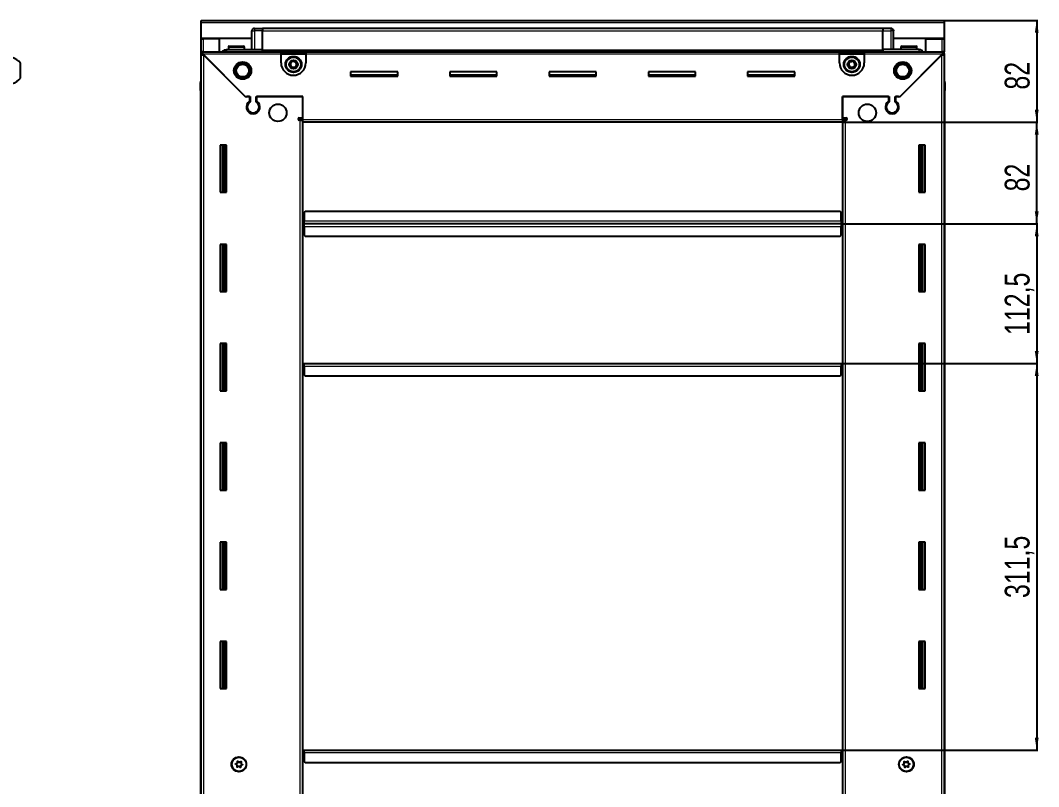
# Model space of a CAD drawing. Header units: millimetres. Extents: x 877 to 4543, y -1624 to 1882.
# Drawn here: x 3722 to 4543, y 1130 to 1748 of the extents above; entities that cross this region are included whole.
import ezdxf

# ---------------------------------------------------------------- set-up
doc = ezdxf.new("R2010")
doc.units = ezdxf.units.MM
doc.layers.add('FORMAT', color=7, linetype='Continuous')
doc.styles.add('SLDTEXTSTYLE0', font='TXT', dxfattribs={"width": 0.75})
doc.dimstyles.new('SLDDIMSTYLE0', dxfattribs={"dimtxt": 20, "dimasz": 10, "dimexe": 0, "dimexo": 0.0625, "dimgap": 5, "dimtad": 2, "dimdec": 1, "dimrnd": 1e-09, "dimzin": 12, "dimdsep": 46, "dimtxsty": 'SLDTEXTSTYLE0', "dimsah": 1, "dimcen": 0.09, "dimadec": 0, "dimazin": 3, "dimtfac": 1, "dimtofl": 0, "dimtmove": 0, "dimatfit": 3, "dimfxl": 0, "dimfrac": 2, "dimtolj": 1, "dimtzin": 12, "dimarcsym": 0})

# ---------------------------------------------------------------- blocks, each defined once
blk = doc.blocks.new('_D_6')
at = {"layer": 'FORMAT'}
for p, q in [((4466.77, 1747.66), (4542.26, 1747.66)), ((4541.26, 1747.66), (4541.26, 1665.66)), ((4384.77, 1665.66), (4542.26, 1665.66))]:
    blk.add_line(p, q, dxfattribs=at)
for points in [[(4541.26, 1747.66), (4539.72, 1737.66), (4542.8, 1737.66)], [(4541.26, 1665.66), (4542.8, 1675.66), (4539.72, 1675.66)]]:
    blk.add_solid(points, dxfattribs=at)
at = {"layer": 'FORMAT', "insert": (4515.48, 1691.88), "char_height": 20, "attachment_point": 1, "rotation": 90, "style": 'SLDTEXTSTYLE0'}
blk.add_mtext('82', dxfattribs=at)
blk = doc.blocks.new('_D_7')
at = {"layer": 'FORMAT'}
for p, q in [((4384.77, 1665.66), (4542.26, 1665.66)), ((4541.26, 1583.66), (4541.26, 1665.66)), ((4383.77, 1583.66), (4542.26, 1583.66))]:
    blk.add_line(p, q, dxfattribs=at)
for points in [[(4541.26, 1665.66), (4539.72, 1655.66), (4542.8, 1655.66)], [(4541.26, 1583.66), (4542.8, 1593.66), (4539.72, 1593.66)]]:
    blk.add_solid(points, dxfattribs=at)
at = {"layer": 'FORMAT', "insert": (4515.48, 1609.88), "char_height": 20, "attachment_point": 1, "rotation": 90, "style": 'SLDTEXTSTYLE0'}
blk.add_mtext('82', dxfattribs=at)
blk = doc.blocks.new('_D_8')
at = {"layer": 'FORMAT'}
for p, q in [((4383.77, 1583.66), (4542.26, 1583.66)), ((4541.26, 1583.66), (4541.26, 1471.16)), ((4383.77, 1471.16), (4542.26, 1471.16))]:
    blk.add_line(p, q, dxfattribs=at)
for points in [[(4541.26, 1583.66), (4539.72, 1573.66), (4542.8, 1573.66)], [(4541.26, 1471.16), (4542.8, 1481.16), (4539.72, 1481.16)]]:
    blk.add_solid(points, dxfattribs=at)
at = {"layer": 'FORMAT', "insert": (4515.48, 1494.16), "char_height": 20, "attachment_point": 1, "rotation": 90, "style": 'SLDTEXTSTYLE0'}
blk.add_mtext('112,5', dxfattribs=at)
blk = doc.blocks.new('_D_9')
at = {"layer": 'FORMAT'}
for p, q in [((4383.77, 1471.16), (4542.26, 1471.16)), ((4541.26, 1471.16), (4541.26, 1159.66)), ((4383.77, 1159.66), (4542.26, 1159.66))]:
    blk.add_line(p, q, dxfattribs=at)
for points in [[(4541.26, 1471.16), (4539.72, 1461.16), (4542.8, 1461.16)], [(4541.26, 1159.66), (4542.8, 1169.66), (4539.72, 1169.66)]]:
    blk.add_solid(points, dxfattribs=at)
at = {"layer": 'FORMAT', "insert": (4515.48, 1282.16), "char_height": 20, "attachment_point": 1, "rotation": 90, "style": 'SLDTEXTSTYLE0'}
blk.add_mtext('311,5', dxfattribs=at)

msp = doc.modelspace()

# ---------------------------------------------------------------- linework, layer by layer
at = {"color": 7, "linetype": 'Continuous', "lineweight": 25}
for p, q in [((3867.76, 1745.56), (3867.76, 1747.66)), ((3867.76, 1747.66), (4466.76, 1747.66)), ((3867.76, 1733.16), (3867.76, 1745.56)), ((3909.43, 1740.66), (3909.43, 1740.66)), ((3910.76, 1741.16), (3917.26, 1741.16)), ((3910.76, 1741.16), (3917.26, 1741.16)), ((3917.26, 1741.16), (3917.26, 1741.16)), ((3917.26, 1741.16), (3917.26, 1741.16)), ((3917.26, 1741.16), (3917.26, 1739.16)), ((4417.26, 1741.01), (3917.26, 1741.01)), ((4417.26, 1741.16), (4417.26, 1741.16)), ((4423.76, 1741.16), (4417.26, 1741.16)), ((4423.76, 1741.16), (4417.26, 1741.16)), ((4417.26, 1741.16), (4417.26, 1739.16)), ((4466.76, 1747.66), (4466.76, 1745.56)), ((4466.76, 1745.56), (4466.76, 1733.16)), ((3908.76, 1733.16), (3867.76, 1733.16)), ((3867.76, 1732.66), (3867.76, 1733.16)), ((3867.76, 1722.41), (3867.76, 1732.66)), ((3867.76, 1732.66), (3869.86, 1732.66)), ((3869.26, 1732.66), (3869.26, 1733.16)), ((3882.76, 1732.66), (3869.86, 1732.66)), ((3882.76, 1722.41), (3882.76, 1732.66)), ((3908.76, 1724.16), (3908.76, 1739.16)), ((3917.26, 1724.16), (3917.26, 1739.16)), ((4417.26, 1724.16), (4417.26, 1739.16)), ((4425.76, 1739.16), (4425.76, 1739.16)), ((4425.76, 1724.16), (4425.76, 1739.16)), ((4466.76, 1733.16), (4425.76, 1733.16)), ((4451.76, 1732.66), (4464.66, 1732.66)), ((4451.76, 1722.41), (4451.76, 1732.66)), ((4464.66, 1732.66), (4466.76, 1732.66)), ((4465.26, 1732.66), (4465.26, 1733.16)), ((4466.76, 1732.66), (4466.76, 1733.16)), ((4466.76, 1732.66), (4466.76, 1722.41)), ((3888.26, 1724.16), (3917.26, 1724.16)), ((3889.76, 1726.06), (3889.76, 1724.16)), ((3890.56, 1726.86), (3901.96, 1726.86)), ((3902.76, 1724.16), (3902.76, 1726.06)), ((3917.18, 1722.41), (3917.26, 1724.13)), ((3917.26, 1724.16), (3917.26, 1723.66)), ((4417.26, 1724.16), (4417.26, 1723.66)), ((4446.26, 1724.16), (4417.26, 1724.16)), ((4417.26, 1724.13), (4417.33, 1722.41)), ((4431.76, 1726.06), (4431.76, 1724.16)), ((4432.56, 1726.86), (4443.96, 1726.86)), ((4444.76, 1724.16), (4444.76, 1726.06)), ((3867.76, 1720.91), (3867.76, 1722.41)), ((3867.76, 1722.41), (3868.76, 1722.41)), ((3867.76, 1720.41), (3867.76, 1720.91)), ((3867.76, 1720.91), (3868.76, 1720.91)), ((3867.76, 575.91), (3867.76, 1720.41)), ((3869.26, 1720.41), (3867.76, 1720.41)), ((3868.76, 1720.91), (3868.76, 1722.41)), ((3868.76, 1722.41), (3932.26, 1722.41)), ((3869.36, 1720.31), (3903.26, 1686.41)), ((3903.96, 1685.71), (3869.86, 1719.81)), ((3917.26, 1723.01), (4417.26, 1723.01)), ((3932.26, 1720.31), (3932.26, 1722.41)), ((3932.26, 1722.41), (3952.26, 1722.41)), ((3932.26, 1720.91), (3952.26, 1720.91)), ((3932.26, 1713.41), (3932.26, 1720.31)), ((3952.26, 1722.41), (4382.26, 1722.41)), ((3952.26, 1722.41), (3952.26, 1720.31)), ((3952.26, 1720.31), (3952.26, 1713.41)), ((4382.26, 1720.31), (4382.26, 1722.41)), ((4382.26, 1722.41), (4402.26, 1722.41)), ((4382.26, 1720.91), (4402.26, 1720.91)), ((4382.26, 1713.41), (4382.26, 1720.31)), ((4402.26, 1722.41), (4465.76, 1722.41)), ((4402.26, 1722.41), (4402.26, 1720.31)), ((4402.26, 1720.31), (4402.26, 1713.41)), ((4464.66, 1719.81), (4430.56, 1685.71)), ((4431.26, 1686.41), (4465.16, 1720.31)), ((4465.26, 1720.41), (4466.76, 1720.41)), ((4465.76, 1720.91), (4465.76, 1722.41)), ((4465.76, 1722.41), (4466.76, 1722.41)), ((4465.76, 1720.91), (4466.76, 1720.91)), ((4466.76, 1720.91), (4466.76, 1722.41)), ((4466.76, 1720.91), (4466.76, 1720.41)), ((4466.76, 1720.41), (4466.76, 575.91)), ((3722.15, 1701.16), (3722.15, 1713.16)), ((4026.26, 1706.16), (3988.26, 1706.16)), ((3988.26, 1706.16), (3988.26, 1702.66)), ((4026.26, 1703.41), (3988.26, 1703.41)), ((3988.26, 1702.66), (4026.26, 1702.66)), ((4026.26, 1702.66), (4026.26, 1706.16)), ((4106.26, 1706.16), (4068.26, 1706.16)), ((4068.26, 1706.16), (4068.26, 1702.66)), ((4106.26, 1703.41), (4068.26, 1703.41)), ((4068.26, 1702.66), (4106.26, 1702.66)), ((4106.26, 1702.66), (4106.26, 1706.16)), ((4186.26, 1706.16), (4148.26, 1706.16)), ((4148.26, 1706.16), (4148.26, 1702.66)), ((4186.26, 1703.41), (4148.26, 1703.41)), ((4148.26, 1702.66), (4186.26, 1702.66)), ((4186.26, 1702.66), (4186.26, 1706.16)), ((4266.26, 1706.16), (4228.26, 1706.16)), ((4228.26, 1706.16), (4228.26, 1702.66)), ((4266.26, 1703.41), (4228.26, 1703.41)), ((4228.26, 1702.66), (4266.26, 1702.66)), ((4266.26, 1702.66), (4266.26, 1706.16)), ((4346.26, 1706.16), (4308.26, 1706.16)), ((4308.26, 1706.16), (4308.26, 1702.66)), ((4346.26, 1703.41), (4308.26, 1703.41)), ((4308.26, 1702.66), (4346.26, 1702.66)), ((4346.26, 1702.66), (4346.26, 1706.16)), ((4466.76, 1698.98), (4466.76, 1698.98)), ((3867.26, 1697.66), (3867.26, 1691.16)), ((3867.26, 1691.16), (3867.26, 1697.66)), ((3867.26, 1691.16), (3867.26, 1691.16)), ((3867.76, 1691.16), (3867.26, 1691.16)), ((3867.41, 1691.16), (3867.41, 605.16)), ((4466.76, 1691.16), (4467.26, 1691.16)), ((4467.11, 605.16), (4467.11, 1691.16)), ((4467.26, 1697.66), (4467.26, 1691.16)), ((4467.26, 1691.16), (4467.26, 1697.66)), ((4467.26, 1691.16), (4467.26, 1691.16)), ((4467.26, 1691.16), (4467.26, 1691.16)), ((3903.26, 1686.41), (3907.46, 1686.41)), ((3904.66, 1686.41), (3903.96, 1685.71)), ((3906.76, 1686.41), (3904.66, 1686.41)), ((3906.76, 1686.41), (3906.76, 1682.52)), ((3907.46, 1686.41), (3907.46, 1682.12)), ((3912.06, 1686.41), (3949.76, 1686.41)), ((3912.06, 1682.12), (3912.06, 1686.41)), ((3912.76, 1682.52), (3912.76, 1686.41)), ((3949.76, 1686.41), (3912.76, 1686.41)), ((3949.76, 1667.76), (3949.76, 1686.41)), ((3949.76, 1669.16), (3949.76, 1686.41)), ((4384.76, 1686.41), (4422.46, 1686.41)), ((4384.76, 1667.76), (4384.76, 1686.41)), ((4384.76, 1686.41), (4384.76, 1669.16)), ((4421.76, 1686.41), (4384.76, 1686.41)), ((4421.76, 1686.41), (4421.76, 1682.52)), ((4422.46, 1686.41), (4422.46, 1682.12)), ((4427.06, 1686.41), (4431.26, 1686.41)), ((4427.06, 1682.12), (4427.06, 1686.41)), ((4429.86, 1686.41), (4427.76, 1686.41)), ((4427.76, 1682.52), (4427.76, 1686.41)), ((4430.56, 1685.71), (4429.86, 1686.41)), ((3907.76, 1673.55), (3907.76, 1672.79)), ((3946.91, 1669.16), (3949.76, 1669.16)), ((3947.66, 1667.16), (3946.91, 1667.16)), ((3947.66, 1667.16), (3949.76, 1667.16)), ((3949.76, 1668.16), (3947.76, 1668.16)), ((3947.76, 1668.16), (3947.76, 1667.16)), ((3949.76, 1665.66), (3949.76, 1667.76)), ((4384.76, 1669.16), (4387.61, 1669.16)), ((4386.76, 1668.16), (4384.76, 1668.16)), ((4384.76, 1667.76), (4384.76, 1665.66)), ((4384.76, 1667.16), (4386.86, 1667.16)), ((4386.76, 1667.16), (4386.76, 1668.16)), ((4387.61, 1667.16), (4386.86, 1667.16)), ((4426.76, 1673.55), (4426.76, 1672.79)), ((4384.76, 1665.66), (3949.76, 1665.66)), ((3949.76, 630.66), (3949.76, 1665.66)), ((4384.76, 1665.66), (4384.76, 630.66)), ((3888.26, 1647.16), (3883.26, 1647.16)), ((3883.26, 1647.16), (3883.26, 1609.16)), ((3885.41, 1609.16), (3885.41, 1647.16)), ((3887.2, 1609.16), (3887.2, 1647.16)), ((3887.23, 1609.16), (3887.23, 1647.16)), ((3888.26, 1609.16), (3888.26, 1647.16)), ((4446.26, 1647.16), (4446.26, 1609.16)), ((4451.26, 1647.16), (4446.26, 1647.16)), ((4447.28, 1647.16), (4447.28, 1609.16)), ((4447.31, 1647.16), (4447.31, 1609.16)), ((4449.11, 1647.16), (4449.11, 1609.16)), ((4451.26, 1609.16), (4451.26, 1647.16)), ((3883.26, 1609.16), (3888.26, 1609.16)), ((4446.26, 1609.16), (4451.26, 1609.16)), ((3951.76, 1593.66), (3950.76, 1592.66)), ((3950.76, 1592.66), (3950.76, 1585.76)), ((4382.76, 1593.66), (3951.76, 1593.66)), ((4383.76, 1592.66), (4382.76, 1593.66)), ((4383.76, 1585.76), (4383.76, 1592.66)), ((3950.76, 1586.51), (3950.51, 1586.51)), ((3950.51, 1586.51), (3950.51, 1583.66)), ((3950.76, 1583.66), (3950.76, 1585.76)), ((4384.01, 1586.51), (4383.76, 1586.51)), ((4383.76, 1585.76), (4383.76, 1583.66)), ((4384.01, 1583.66), (4384.01, 1586.51)), ((3950.51, 1583.66), (3949.76, 1583.66)), ((3950.51, 1583.66), (3950.51, 1580.81)), ((3950.51, 1580.81), (3950.76, 1580.81)), ((3950.76, 1581.56), (3950.76, 1583.66)), ((4383.76, 1583.66), (3950.76, 1583.66)), ((3950.76, 1581.56), (3950.76, 1574.66)), ((4383.76, 1583.66), (4383.76, 1581.56)), ((4383.76, 1574.66), (4383.76, 1581.56)), ((4383.76, 1580.81), (4384.01, 1580.81)), ((4384.01, 1580.81), (4384.01, 1583.66)), ((4384.76, 1583.66), (4384.01, 1583.66)), ((3950.76, 1574.66), (3951.76, 1573.66)), ((3951.76, 1573.66), (4382.76, 1573.66)), ((4382.76, 1573.66), (4383.76, 1574.66)), ((3888.26, 1567.16), (3883.26, 1567.16)), ((3883.26, 1567.16), (3883.26, 1529.16)), ((3885.41, 1529.16), (3885.41, 1567.16)), ((3887.2, 1529.16), (3887.2, 1567.16)), ((3887.23, 1529.16), (3887.23, 1567.16)), ((3888.26, 1529.16), (3888.26, 1567.16)), ((4446.26, 1567.16), (4446.26, 1529.16)), ((4451.26, 1567.16), (4446.26, 1567.16)), ((4447.28, 1567.16), (4447.28, 1529.16)), ((4447.31, 1567.16), (4447.31, 1529.16)), ((4449.11, 1567.16), (4449.11, 1529.16)), ((4451.26, 1529.16), (4451.26, 1567.16)), ((3883.26, 1529.16), (3888.26, 1529.16)), ((4446.26, 1529.16), (4451.26, 1529.16)), ((3888.26, 1487.16), (3883.26, 1487.16)), ((3883.26, 1487.16), (3883.26, 1449.16)), ((3885.41, 1449.16), (3885.41, 1487.16)), ((3887.2, 1449.16), (3887.2, 1487.16)), ((3887.23, 1449.16), (3887.23, 1487.16)), ((3888.26, 1449.16), (3888.26, 1487.16)), ((4446.26, 1487.16), (4446.26, 1449.16)), ((4451.26, 1487.16), (4446.26, 1487.16)), ((4447.28, 1487.16), (4447.28, 1449.16)), ((4447.31, 1487.16), (4447.31, 1449.16)), ((4449.11, 1487.16), (4449.11, 1449.16)), ((4451.26, 1449.16), (4451.26, 1487.16)), ((3949.76, 1471.16), (3950.51, 1471.16)), ((3950.51, 1471.16), (3950.51, 1468.31)), ((3950.76, 1471.16), (4383.76, 1471.16)), ((3950.76, 1469.06), (3950.76, 1471.16)), ((3950.76, 1469.06), (3950.76, 1462.16)), ((4383.76, 1471.16), (4383.76, 1469.06)), ((4383.76, 1462.16), (4383.76, 1469.06)), ((4384.01, 1468.31), (4384.01, 1471.16)), ((4384.01, 1471.16), (4384.76, 1471.16)), ((3950.51, 1468.31), (3950.76, 1468.31)), ((3950.76, 1462.16), (3951.76, 1461.16)), ((3951.76, 1461.16), (4382.76, 1461.16)), ((4382.76, 1461.16), (4383.76, 1462.16)), ((4383.76, 1468.31), (4384.01, 1468.31)), ((3883.26, 1449.16), (3888.26, 1449.16)), ((4446.26, 1449.16), (4451.26, 1449.16)), ((3888.26, 1407.16), (3883.26, 1407.16)), ((3883.26, 1407.16), (3883.26, 1369.16)), ((3885.41, 1369.16), (3885.41, 1407.16)), ((3887.2, 1369.16), (3887.2, 1407.16)), ((3887.23, 1369.16), (3887.23, 1407.16)), ((3888.26, 1369.16), (3888.26, 1407.16)), ((4446.26, 1407.16), (4446.26, 1369.16)), ((4451.26, 1407.16), (4446.26, 1407.16)), ((4447.28, 1407.16), (4447.28, 1369.16)), ((4447.31, 1407.16), (4447.31, 1369.16)), ((4449.11, 1407.16), (4449.11, 1369.16)), ((4451.26, 1369.16), (4451.26, 1407.16)), ((3883.26, 1369.16), (3888.26, 1369.16)), ((4446.26, 1369.16), (4451.26, 1369.16)), ((3888.26, 1327.16), (3883.26, 1327.16)), ((3883.26, 1327.16), (3883.26, 1289.16)), ((3885.41, 1289.16), (3885.41, 1327.16)), ((3887.2, 1289.16), (3887.2, 1327.16)), ((3887.23, 1289.16), (3887.23, 1327.16)), ((3888.26, 1289.16), (3888.26, 1327.16)), ((4446.26, 1327.16), (4446.26, 1289.16)), ((4451.26, 1327.16), (4446.26, 1327.16)), ((4447.28, 1327.16), (4447.28, 1289.16)), ((4447.31, 1327.16), (4447.31, 1289.16)), ((4449.11, 1327.16), (4449.11, 1289.16)), ((4451.26, 1289.16), (4451.26, 1327.16)), ((3883.26, 1289.16), (3888.26, 1289.16)), ((4446.26, 1289.16), (4451.26, 1289.16)), ((3888.26, 1247.16), (3883.26, 1247.16)), ((3883.26, 1247.16), (3883.26, 1209.16)), ((3885.41, 1209.16), (3885.41, 1247.16)), ((3887.2, 1209.16), (3887.2, 1247.16)), ((3887.23, 1209.16), (3887.23, 1247.16)), ((3888.26, 1209.16), (3888.26, 1247.16)), ((4446.26, 1247.16), (4446.26, 1209.16)), ((4451.26, 1247.16), (4446.26, 1247.16)), ((4447.28, 1247.16), (4447.28, 1209.16)), ((4447.31, 1247.16), (4447.31, 1209.16)), ((4449.11, 1247.16), (4449.11, 1209.16)), ((4451.26, 1209.16), (4451.26, 1247.16)), ((3883.26, 1209.16), (3888.26, 1209.16)), ((4446.26, 1209.16), (4451.26, 1209.16)), ((3949.76, 1159.66), (3950.51, 1159.66)), ((3950.51, 1159.66), (3950.51, 1156.81)), ((3950.76, 1159.66), (4383.76, 1159.66)), ((3950.76, 1157.56), (3950.76, 1159.66)), ((3950.76, 1157.56), (3950.76, 1150.66)), ((4383.76, 1159.66), (4383.76, 1157.56)), ((4383.76, 1150.66), (4383.76, 1157.56)), ((4384.01, 1156.81), (4384.01, 1159.66)), ((4384.01, 1159.66), (4384.76, 1159.66)), ((3950.51, 1156.81), (3950.76, 1156.81)), ((3950.76, 1150.66), (3951.76, 1149.66)), ((3951.76, 1149.66), (4382.76, 1149.66)), ((4382.76, 1149.66), (4383.76, 1150.66)), ((4383.76, 1156.81), (4384.01, 1156.81))]:
    msp.add_line(p, q, dxfattribs=at)
at = {"color": 8, "linetype": 'Continuous', "lineweight": 18}
for p, q in [((4466.76, 1745.56), (3867.76, 1745.56)), ((3910.76, 1741.16), (3910.76, 1739.16)), ((4423.76, 1741.16), (4423.76, 1739.16)), ((3869.86, 1732.66), (3869.86, 1733.16)), ((3869.86, 1722.41), (3869.86, 1732.66)), ((3908.76, 1739.16), (3910.76, 1739.16)), ((3910.76, 1739.16), (3910.76, 1724.16)), ((3917.26, 1739.16), (3910.76, 1739.16)), ((4417.26, 1739.01), (3917.26, 1739.01)), ((4417.26, 1739.16), (4423.76, 1739.16)), ((4423.76, 1739.16), (4423.76, 1724.16)), ((4425.76, 1739.16), (4423.76, 1739.16)), ((4464.66, 1733.16), (4464.66, 1732.66)), ((4464.66, 1732.66), (4464.66, 1722.41)), ((3889.76, 1726.06), (3902.76, 1726.06)), ((4417.26, 1723.66), (3917.26, 1723.66)), ((4431.76, 1726.06), (4444.76, 1726.06)), ((3932.26, 1720.31), (3869.36, 1720.31)), ((3869.86, 1719.81), (3869.86, 576.51)), ((4417.26, 1722.42), (3917.26, 1722.42)), ((3932.26, 1720.31), (3952.26, 1720.31)), ((4382.26, 1720.31), (3952.26, 1720.31)), ((4382.26, 1720.31), (4402.26, 1720.31)), ((4465.16, 1720.31), (4402.26, 1720.31)), ((4464.66, 576.51), (4464.66, 1719.81)), ((3867.76, 1697.66), (3867.26, 1697.66)), ((4466.76, 1697.66), (4467.26, 1697.66)), ((3947.66, 629.16), (3947.66, 1667.16)), ((3949.76, 1667.76), (4384.76, 1667.76)), ((4386.86, 1667.16), (4386.86, 629.16)), ((3884.76, 1647.16), (3884.76, 1609.16)), ((3885.99, 1647.16), (3885.99, 1609.16)), ((4448.52, 1609.16), (4448.52, 1647.16)), ((4449.76, 1609.16), (4449.76, 1647.16)), ((4383.76, 1585.76), (3950.76, 1585.76)), ((3950.76, 1581.56), (4383.76, 1581.56)), ((3884.76, 1567.16), (3884.76, 1529.16)), ((3885.99, 1567.16), (3885.99, 1529.16)), ((4448.52, 1529.16), (4448.52, 1567.16)), ((4449.76, 1529.16), (4449.76, 1567.16)), ((3884.76, 1487.16), (3884.76, 1449.16)), ((3885.99, 1487.16), (3885.99, 1449.16)), ((4448.52, 1449.16), (4448.52, 1487.16)), ((4449.76, 1449.16), (4449.76, 1487.16)), ((3950.76, 1469.06), (4383.76, 1469.06)), ((3884.76, 1407.16), (3884.76, 1369.16)), ((3885.99, 1407.16), (3885.99, 1369.16)), ((4448.52, 1369.16), (4448.52, 1407.16)), ((4449.76, 1369.16), (4449.76, 1407.16)), ((3884.76, 1327.16), (3884.76, 1289.16)), ((3885.99, 1327.16), (3885.99, 1289.16)), ((4448.52, 1289.16), (4448.52, 1327.16)), ((4449.76, 1289.16), (4449.76, 1327.16)), ((3884.76, 1247.16), (3884.76, 1209.16)), ((3885.99, 1247.16), (3885.99, 1209.16)), ((4448.52, 1209.16), (4448.52, 1247.16)), ((4449.76, 1209.16), (4449.76, 1247.16)), ((3950.76, 1157.56), (4383.76, 1157.56))]:
    msp.add_line(p, q, dxfattribs=at)
at = {"color": 7, "linetype": 'Continuous', "lineweight": 25, "flags": 128}
msp.add_lwpolyline([(4425.61, 1739.91), (4425.72, 1739.55), (4425.76, 1739.16)], dxfattribs=at)
at = {"color": 7, "linetype": 'Continuous', "lineweight": 25}
for centre, radius in [((3942.26, 1712.16), 6.5), ((3942.26, 1712.16), 3.46), ((4392.26, 1712.16), 6.5), ((4392.26, 1712.16), 3.46), ((3901.26, 1707.16), 7), ((3901.26, 1707.16), 6.03), ((3901.26, 1707.16), 5.1), ((4433.26, 1707.16), 7), ((4433.26, 1707.16), 6.02), ((4433.26, 1707.16), 5.1), ((3929.76, 1673.16), 7), ((4404.76, 1673.16), 7), ((3898.26, 1148.16), 6), ((3898.41, 1148.16), 5.79), ((3898.41, 1148.16), 1.85), ((4436.26, 1148.16), 6), ((4436.11, 1148.16), 5.79), ((4436.11, 1148.16), 1.85)]:
    msp.add_circle(centre, radius, dxfattribs=at)
at = {"color": 8, "linetype": 'Continuous', "lineweight": 18}
for centre in [(3942.26, 1712.16), (4392.26, 1712.16)]:
    msp.add_circle(centre, 5.7, dxfattribs=at)
at = {"color": 7, "linetype": 'Continuous', "lineweight": 25}
for centre, radius, start, end in [((3910.76, 1739.16), 2, 90, 180), ((3910.76, 1739.16), 2, 131.40962, 180), ((3910.76, 1739.16), 2, 123.94202, 131.40962), ((3910.76, 1739.16), 2, 90, 108.58003), ((4423.76, 1739.16), 2, 0, 90), ((3890.56, 1726.06), 0.8, 90, 180), ((3901.96, 1726.06), 0.8, 0, 90), ((3908.56, 1724.36), 0.2, 270, 0), ((4425.96, 1724.36), 0.2, 180, 270), ((4432.56, 1726.06), 0.8, 90, 180), ((4443.96, 1726.06), 0.8, 0, 90), ((3712.52, 1706.13), 11.91, 36.1266, 75.29965), ((3942.26, 1713.41), 10, 180, 270), ((3942.26, 1712.16), 2.5, 134.01559, 194.01559), ((3942.26, 1712.16), 2.5, 194.01559, 254.01559), ((3942.26, 1712.16), 2.5, 74.01559, 134.01559), ((3942.26, 1712.16), 2.5, 254.01559, 314.01559), ((3942.26, 1713.41), 10, 270, 0), ((3942.26, 1712.16), 2.5, 14.01559, 74.01559), ((3942.26, 1712.16), 2.5, 314.01559, 14.01559), ((4392.26, 1713.41), 10, 180, 270), ((4392.26, 1712.16), 2.5, 160.11158, 220.11158), ((4392.26, 1712.16), 2.5, 100.11158, 160.11158), ((4392.26, 1712.16), 2.5, 220.11158, 280.11158), ((4392.26, 1712.16), 2.5, 40.11158, 100.11158), ((4392.26, 1713.41), 10, 270, 0), ((4392.26, 1712.16), 2.5, 280.11158, 340.11158), ((4392.26, 1712.16), 2.5, 340.11158, 40.11158), ((3712.52, 1708.18), 11.91, 284.70035, 323.8734), ((3869.26, 1697.66), 2, 138.57492, 180), ((3869.26, 1697.66), 2, 138.59038, 180), ((4465.26, 1697.66), 2, 33.78451, 41.40962), ((4465.26, 1697.66), 2, 0, 41.39416), ((4465.26, 1697.66), 2, 360, 19.56674), ((3909.76, 1677.91), 5.5, 123.05573, 56.94427), ((4424.76, 1677.91), 5.5, 123.05573, 56.94427), ((3909.76, 1677.91), 4.8, 118.63099, 61.36901), ((4424.76, 1677.91), 4.8, 118.63099, 61.36901), ((3946.91, 1668.16), 1, 90, 270), ((4387.61, 1668.16), 1, 270, 90)]:
    msp.add_arc(centre, radius, start, end, dxfattribs=at)
for points, knots in [([(3885.04, 1722.41), (3885.16, 1722.61), (3885.55, 1723.26), (3886.7, 1723.97), (3887.74, 1724.09), (3888.26, 1724.16)], [0, 0, 0, 0, 0.18225, 0.591125, 1, 1, 1, 1]), ([(3917.26, 1724.16), (3917.26, 1724.12), (3917.26, 1724.05), (3917.26, 1723.43), (3917.26, 1722.87), (3917.26, 1722.49), (3917.26, 1722.48)], [0, 0, 0, 0, 0.330266, 0.660532, 0.990799, 1, 1, 1, 1]), ([(4417.26, 1724.16), (4417.26, 1724.12), (4417.26, 1724.05), (4417.26, 1723.43), (4417.26, 1722.85), (4417.26, 1722.45), (4417.26, 1722.42)], [0, 0, 0, 0, 0.324279, 0.648558, 0.972836, 1, 1, 1, 1]), ([(4449.47, 1722.41), (4449.35, 1722.61), (4448.96, 1723.26), (4447.81, 1723.97), (4446.77, 1724.09), (4446.26, 1724.16)], [0, 0, 0, 0, 0.18225, 0.591125, 1, 1, 1, 1]), ([(3867.76, 1720.41), (3867.78, 1720.36), (3867.84, 1720.27), (3868.23, 1720.14), (3868.79, 1720.01), (3869.37, 1719.9), (3869.73, 1719.83), (3869.86, 1719.81)], [0, 0, 0, 0, 0.230255, 0.448522, 0.666786, 0.88505, 1, 1, 1, 1]), ([(3869.36, 1720.31), (3869.31, 1720.56), (3869.22, 1721.06), (3869.09, 1721.7), (3868.96, 1722.16), (3868.85, 1722.38), (3868.78, 1722.4), (3868.76, 1722.41)], [0, 0, 0, 0, 0.230255, 0.448522, 0.666786, 0.88505, 1, 1, 1, 1]), ([(4464.66, 1719.81), (4464.91, 1719.85), (4465.4, 1719.94), (4466.04, 1720.08), (4466.51, 1720.21), (4466.73, 1720.32), (4466.75, 1720.39), (4466.76, 1720.41)], [0, 0, 0, 0, 0.2302553, 0.4485219, 0.6667858, 0.8850496, 1, 1, 1, 1]), ([(4465.76, 1722.41), (4465.71, 1722.38), (4465.62, 1722.33), (4465.49, 1721.94), (4465.36, 1721.38), (4465.25, 1720.8), (4465.18, 1720.43), (4465.16, 1720.31)], [0, 0, 0, 0, 0.230255, 0.448522, 0.666786, 0.88505, 1, 1, 1, 1]), ([(3939.48, 1712.95), (3939.85, 1713.31), (3940.55, 1713.98), (3941.24, 1714.65), (3941.56, 1714.96)], [0, 0, 0, 0, 0.534686, 1, 1, 1, 1]), ([(3940.18, 1710.15), (3940.1, 1710.49), (3939.9, 1711.29), (3939.66, 1712.25), (3939.51, 1712.83), (3939.48, 1712.95)], [0, 0, 0, 0, 0.362901, 0.866875, 1, 1, 1, 1]), ([(3942.96, 1709.36), (3942.46, 1709.5), (3941.53, 1709.77), (3940.61, 1710.03), (3940.18, 1710.15)], [0, 0, 0, 0, 0.534686, 1, 1, 1, 1]), ([(3941.56, 1714.96), (3942.05, 1714.82), (3942.98, 1714.55), (3943.9, 1714.29), (3944.33, 1714.16)], [0, 0, 0, 0, 0.534686, 1, 1, 1, 1]), ([(3945.03, 1711.36), (3944.66, 1711.01), (3943.97, 1710.34), (3943.28, 1709.67), (3942.96, 1709.36)], [0, 0, 0, 0, 0.534686, 1, 1, 1, 1]), ([(3944.33, 1714.16), (3944.36, 1714.04), (3944.51, 1713.46), (3944.75, 1712.5), (3944.95, 1711.7), (3945.03, 1711.36)], [0, 0, 0, 0, 0.1331247, 0.6370994, 1, 1, 1, 1]), ([(4389.41, 1711.65), (4389.46, 1711.77), (4389.66, 1712.33), (4390, 1713.27), (4390.28, 1714.04), (4390.4, 1714.37)], [0, 0, 0, 0, 0.133125, 0.637099, 1, 1, 1, 1]), ([(4391.27, 1709.44), (4390.94, 1709.84), (4390.32, 1710.58), (4389.7, 1711.31), (4389.41, 1711.65)], [0, 0, 0, 0, 0.534686, 1, 1, 1, 1]), ([(4390.4, 1714.37), (4390.9, 1714.46), (4391.85, 1714.63), (4392.8, 1714.79), (4393.24, 1714.87)], [0, 0, 0, 0, 0.534686, 1, 1, 1, 1]), ([(4394.12, 1709.95), (4393.61, 1709.86), (4392.66, 1709.69), (4391.71, 1709.52), (4391.27, 1709.44)], [0, 0, 0, 0, 0.534686, 1, 1, 1, 1]), ([(4393.24, 1714.87), (4393.57, 1714.48), (4394.19, 1713.74), (4394.81, 1713.01), (4395.1, 1712.67)], [0, 0, 0, 0, 0.534686, 1, 1, 1, 1]), ([(4395.1, 1712.67), (4394.98, 1712.34), (4394.7, 1711.57), (4394.36, 1710.63), (4394.16, 1710.07), (4394.12, 1709.95)], [0, 0, 0, 0, 0.362901, 0.866875, 1, 1, 1, 1]), ([(3900.04, 1150.43), (3900.03, 1150.44), (3900.01, 1150.45), (3899.95, 1150.45), (3899.81, 1150.41), (3899.46, 1150.23), (3898.98, 1149.99), (3898.35, 1150.03), (3897.91, 1150.3), (3897.6, 1150.54), (3897.41, 1150.68), (3897.32, 1150.72), (3897.28, 1150.72), (3897.25, 1150.71), (3897.22, 1150.69), (3897.19, 1150.63), (3897.14, 1150.36), (3897.14, 1149.89), (3896.97, 1149.2), (3896.37, 1148.81), (3895.92, 1148.66), (3895.68, 1148.53), (3895.63, 1148.48), (3895.62, 1148.45), (3895.62, 1148.42), (3895.63, 1148.38), (3895.66, 1148.35), (3895.72, 1148.29), (3895.9, 1148.16), (3896.22, 1147.95), (3896.62, 1147.62), (3896.85, 1147.03), (3896.78, 1146.5), (3896.72, 1146.11), (3896.73, 1145.96), (3896.75, 1145.91), (3896.77, 1145.88), (3896.81, 1145.87), (3896.86, 1145.87), (3897, 1145.91), (3897.35, 1146.09), (3897.83, 1146.33), (3898.46, 1146.29), (3898.9, 1146.02), (3899.21, 1145.77), (3899.4, 1145.63), (3899.49, 1145.6), (3899.53, 1145.6), (3899.57, 1145.61), (3899.59, 1145.63), (3899.62, 1145.69), (3899.67, 1145.96), (3899.67, 1146.43), (3899.85, 1147.12), (3900.45, 1147.51), (3900.9, 1147.66), (3901.13, 1147.79), (3901.18, 1147.84), (3901.19, 1147.87), (3901.19, 1147.9), (3901.18, 1147.93), (3901.16, 1147.97), (3901.1, 1148.03), (3900.92, 1148.16), (3900.59, 1148.37), (3900.2, 1148.7), (3899.96, 1149.28), (3900.04, 1149.82), (3900.09, 1150.21), (3900.09, 1150.36), (3900.07, 1150.41), (3900.05, 1150.42), (3900.04, 1150.43)], [0, 0, 0, 0, 0.002009, 0.00442, 0.009365, 0.025528, 0.067705, 0.095786, 0.124646, 0.150342, 0.160519, 0.163394, 0.165697, 0.167245, 0.168874, 0.17077, 0.178606, 0.211994, 0.249994, 0.287995, 0.321383, 0.329219, 0.331115, 0.332744, 0.334292, 0.336217, 0.338535, 0.341318, 0.349662, 0.375358, 0.404217, 0.432298, 0.474475, 0.490639, 0.496669, 0.49844, 0.5, 0.502009, 0.50442, 0.509365, 0.525528, 0.567705, 0.595786, 0.624646, 0.650342, 0.660519, 0.663394, 0.665697, 0.667245, 0.668874, 0.67077, 0.678606, 0.711994, 0.749994, 0.787995, 0.821383, 0.829219, 0.831115, 0.832744, 0.834292, 0.836217, 0.838535, 0.841318, 0.849662, 0.875358, 0.904217, 0.932298, 0.974475, 0.990639, 0.996669, 0.99844, 1, 1, 1, 1]), ([(4434.47, 1150.43), (4434.46, 1150.42), (4434.44, 1150.4), (4434.43, 1150.35), (4434.42, 1150.2), (4434.48, 1149.82), (4434.55, 1149.28), (4434.32, 1148.7), (4433.92, 1148.37), (4433.59, 1148.15), (4433.4, 1148.01), (4433.34, 1147.94), (4433.32, 1147.9), (4433.32, 1147.87), (4433.33, 1147.84), (4433.38, 1147.79), (4433.62, 1147.66), (4434.07, 1147.51), (4434.67, 1147.12), (4434.84, 1146.43), (4434.84, 1145.96), (4434.89, 1145.69), (4434.92, 1145.63), (4434.95, 1145.61), (4434.98, 1145.6), (4435.01, 1145.6), (4435.05, 1145.61), (4435.13, 1145.65), (4435.31, 1145.78), (4435.61, 1146.02), (4436.05, 1146.29), (4436.68, 1146.33), (4437.17, 1146.08), (4437.52, 1145.91), (4437.66, 1145.87), (4437.72, 1145.87), (4437.75, 1145.89), (4437.77, 1145.92), (4437.79, 1145.97), (4437.79, 1146.12), (4437.74, 1146.5), (4437.66, 1147.03), (4437.9, 1147.62), (4438.29, 1147.95), (4438.62, 1148.16), (4438.82, 1148.3), (4438.88, 1148.38), (4438.89, 1148.42), (4438.89, 1148.45), (4438.88, 1148.48), (4438.83, 1148.53), (4438.6, 1148.66), (4438.15, 1148.81), (4437.55, 1149.2), (4437.37, 1149.89), (4437.37, 1150.36), (4437.32, 1150.63), (4437.29, 1150.69), (4437.27, 1150.71), (4437.24, 1150.72), (4437.2, 1150.72), (4437.16, 1150.7), (4437.09, 1150.67), (4436.9, 1150.54), (4436.6, 1150.3), (4436.16, 1150.03), (4435.53, 1149.99), (4435.05, 1150.23), (4434.7, 1150.41), (4434.56, 1150.45), (4434.5, 1150.45), (4434.48, 1150.44), (4434.47, 1150.43)], [0, 0, 0, 0, 0.002009, 0.00442, 0.009365, 0.025528, 0.067705, 0.095786, 0.124646, 0.150342, 0.160519, 0.163394, 0.165697, 0.167245, 0.168874, 0.17077, 0.178606, 0.211994, 0.249994, 0.287995, 0.321383, 0.329219, 0.331115, 0.332744, 0.334292, 0.336217, 0.338535, 0.341318, 0.349662, 0.375358, 0.404217, 0.432298, 0.474475, 0.490639, 0.496669, 0.49844, 0.5, 0.502009, 0.50442, 0.509365, 0.525528, 0.567705, 0.595786, 0.624646, 0.650342, 0.660519, 0.663394, 0.665697, 0.667245, 0.668874, 0.67077, 0.678606, 0.711994, 0.749994, 0.787995, 0.821383, 0.829219, 0.831115, 0.832744, 0.834292, 0.836217, 0.838535, 0.841318, 0.849662, 0.875358, 0.904217, 0.932298, 0.974475, 0.990639, 0.996669, 0.99844, 1, 1, 1, 1])]:
    msp.add_open_spline(points, degree=3, knots=knots, dxfattribs=at)
at = {"color": 8, "linetype": 'Continuous', "lineweight": 18}
for points in [[(3888.26, 1724.16), (3888.26, 1724.11), (3888.26, 1724.04), (3888.26, 1723.6), (3888.26, 1723.15), (3888.26, 1722.74), (3888.26, 1722.46), (3888.26, 1722.41)], [(4446.26, 1724.16), (4446.26, 1724.11), (4446.26, 1724.04), (4446.26, 1723.6), (4446.26, 1723.15), (4446.26, 1722.74), (4446.26, 1722.46), (4446.26, 1722.41)]]:
    msp.add_open_spline(points, degree=3, knots=[0, 0, 0, 0, 0.359753, 0.553414, 0.751185, 0.948956, 1, 1, 1, 1], dxfattribs=at)
at = {"color": 7, "linetype": 'Continuous', "lineweight": 25}
for points in [[(3869.36, 1720.31), (3869.31, 1720.39), (3869.21, 1720.54), (3869.06, 1720.74), (3868.91, 1720.88), (3868.81, 1720.9), (3868.76, 1720.91)], [(3869.26, 1720.41), (3869.27, 1720.36), (3869.28, 1720.26), (3869.42, 1720.11), (3869.62, 1719.96), (3869.78, 1719.86), (3869.86, 1719.81)], [(4464.66, 1719.81), (4464.74, 1719.86), (4464.89, 1719.96), (4465.09, 1720.11), (4465.23, 1720.26), (4465.25, 1720.36), (4465.26, 1720.41)], [(4465.76, 1720.91), (4465.71, 1720.9), (4465.61, 1720.88), (4465.46, 1720.74), (4465.31, 1720.54), (4465.21, 1720.39), (4465.16, 1720.31)]]:
    msp.add_open_spline(points, degree=3, dxfattribs=at)

# ---------------------------------------------------------------- dimensions: what is measured, and where the dimension line sits
at = {"layer": 'FORMAT'}
for base, p1, p2, picture, middle in [((4541.26, 1665.66), (4466.76, 1747.66), (4384.76, 1665.66), '_D_6', (4541.26, 1706.66)), ((4541.26, 1665.66), (4383.76, 1583.66), (4384.76, 1665.66), '_D_7', (4541.26, 1624.66)), ((4541.26, 1471.16), (4383.76, 1583.66), (4383.76, 1471.16), '_D_8', (4541.26, 1527.41)), ((4541.26, 1159.66), (4383.76, 1471.16), (4383.76, 1159.66), '_D_9', (4541.26, 1315.41))]:
    dim = msp.add_linear_dim(base=base, p1=p1, p2=p2, angle=90, dimstyle='SLDDIMSTYLE0', dxfattribs=at)
    dim.commit()
    dim.dimension.update_dxf_attribs({"geometry": picture, "text_midpoint": middle, "dimtype": 160})

doc.saveas('drawing.dxf')
